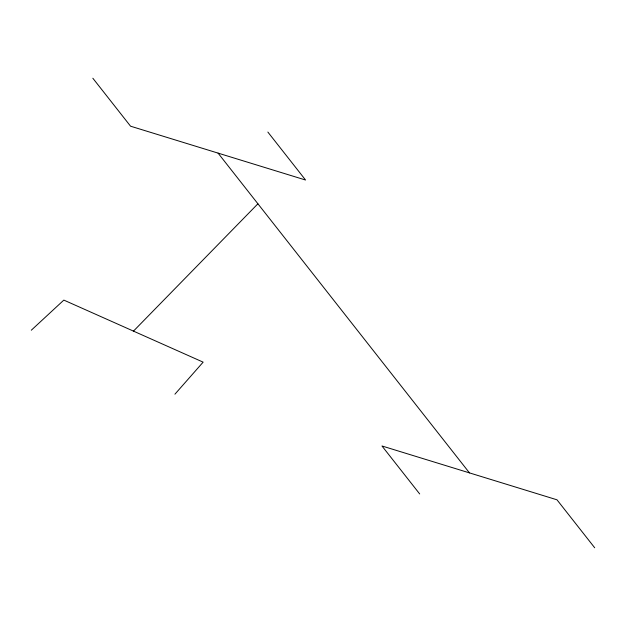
<?xml version="1.0" encoding="UTF-8"?>
<svg xmlns="http://www.w3.org/2000/svg" width="626" height="626" viewBox="0 0 626 626"><rect width="100%" height="100%" fill="white"/><g stroke="black" fill="none" stroke-linecap="round" stroke-linejoin="round"><path stroke-width="0.94" d="M174.928 394.184L203.137 362.149L63.829 300.097L31.3 330.215M133.338 331.264L257.904 203.786M267.858 132.055L305.566 180.022L130.552 126.194L92.836 78.227M594.7 547.773L556.983 499.806L381.97 445.978L419.686 493.945M218.059 153.104L469.477 472.896"/></g></svg>
